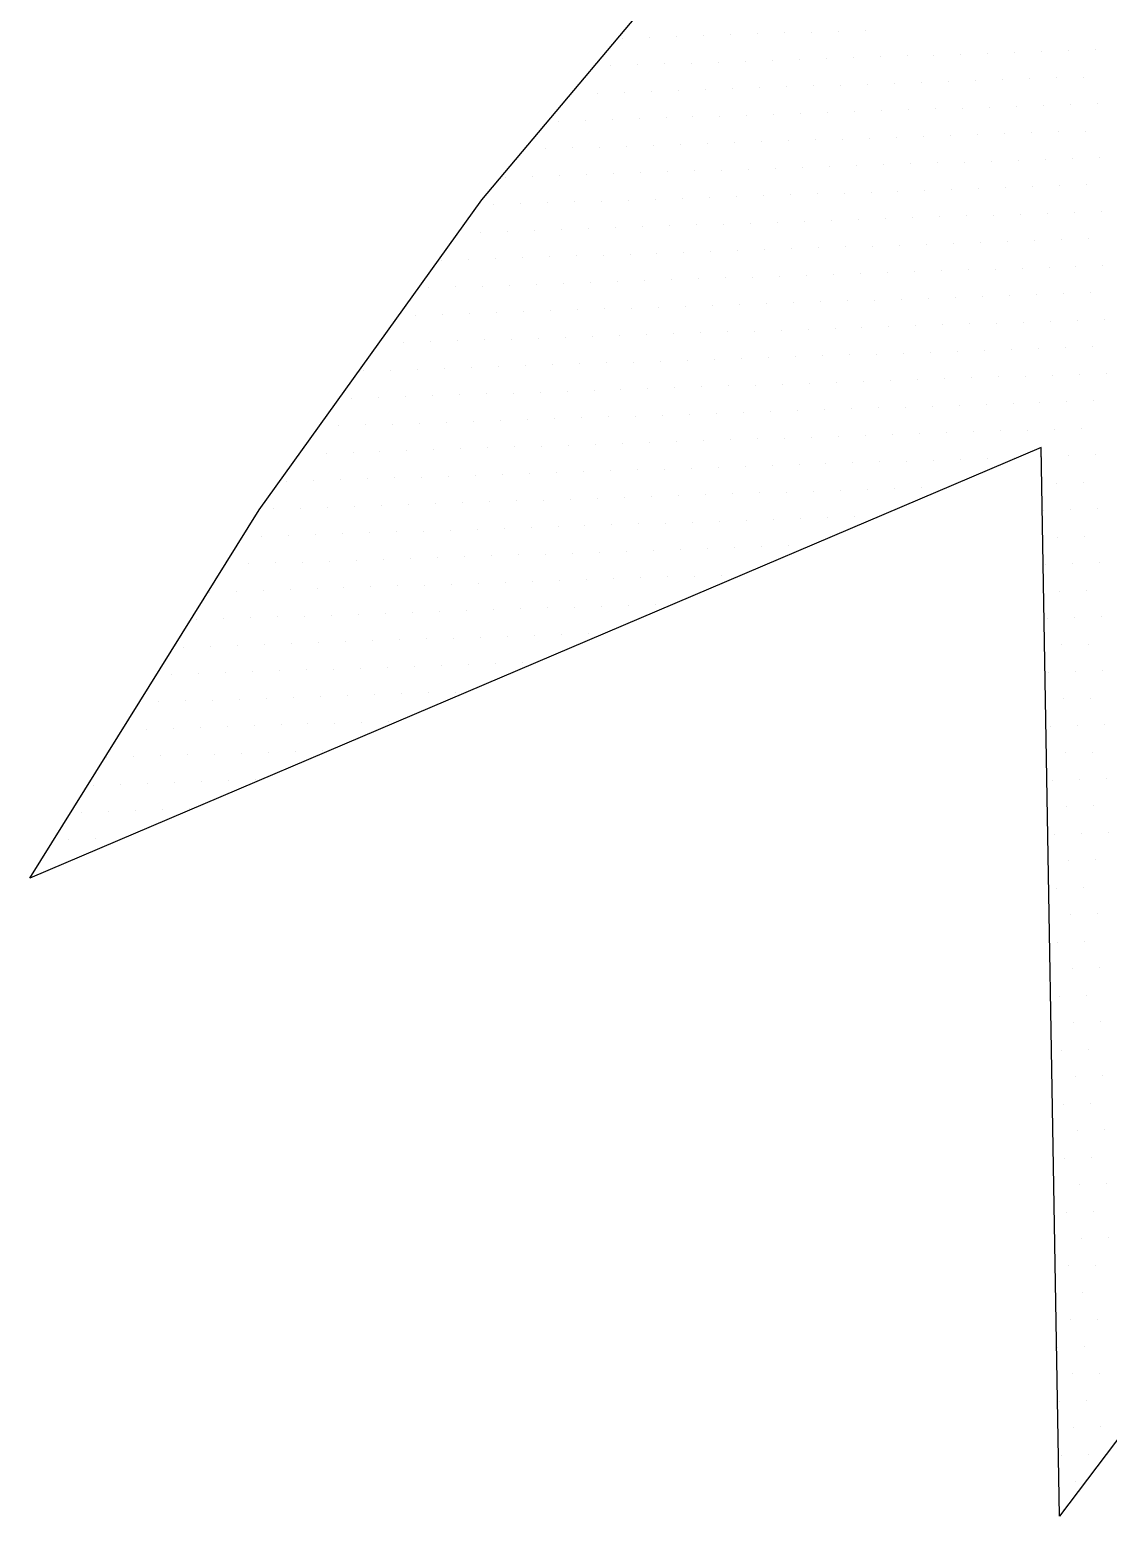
# Model space of a CAD drawing. Header units: metres. Extents: x -81 to 63023, y -186 to 109005.
# Drawn here: x 63.0028 to 63.2565, y -10.7092 to -10.3595 of the extents above; entities that cross this region are included whole.
import ezdxf

# ---------------------------------------------------------------- set-up
doc = ezdxf.new("R2010")
doc.units = ezdxf.units.M
doc.layers.add('LIN010CO', color=2, linetype='Continuous')

# ---------------------------------------------------------------- blocks, each defined once
blk = doc.blocks.new('*X20')
at = {"color": 0}
for p, q in [((262.461375, 628.19915), (262.461375, 628.19915)), ((262.467725, 628.19915), (262.467725, 628.19915)), ((262.474075, 628.19915), (262.474075, 628.19915)), ((262.480425, 628.19915), (262.480425, 628.19915)), ((262.486775, 628.19915), (262.486775, 628.19915)), ((262.493125, 628.19915), (262.493125, 628.19915)), ((262.499475, 628.19915), (262.499475, 628.19915)), ((262.505825, 628.19915), (262.505825, 628.19915)), ((262.512175, 628.19915), (262.512175, 628.19915)), ((262.518525, 628.19915), (262.518525, 628.19915)), ((262.4074, 628.1928), (262.4074, 628.1928)), ((262.41375, 628.1928), (262.41375, 628.1928)), ((262.4201, 628.1928), (262.4201, 628.1928)), ((262.42645, 628.1928), (262.42645, 628.1928)), ((262.4328, 628.1928), (262.4328, 628.1928)), ((262.43915, 628.1928), (262.43915, 628.1928)), ((262.4455, 628.1928), (262.4455, 628.1928)), ((262.45185, 628.1928), (262.45185, 628.1928)), ((262.4582, 628.1928), (262.4582, 628.1928)), ((262.46455, 628.1928), (262.46455, 628.1928)), ((262.4709, 628.1928), (262.4709, 628.1928)), ((262.47725, 628.1928), (262.47725, 628.1928)), ((262.4836, 628.1928), (262.4836, 628.1928)), ((262.48995, 628.1928), (262.48995, 628.1928)), ((262.4963, 628.1928), (262.4963, 628.1928)), ((262.50265, 628.1928), (262.50265, 628.1928)), ((262.509, 628.1928), (262.509, 628.1928)), ((262.51535, 628.1928), (262.51535, 628.1928)), ((262.5217, 628.1928), (262.5217, 628.1928)), ((262.410575, 628.18645), (262.410575, 628.18645)), ((262.416925, 628.18645), (262.416925, 628.18645)), ((262.423275, 628.18645), (262.423275, 628.18645)), ((262.429625, 628.18645), (262.429625, 628.18645)), ((262.435975, 628.18645), (262.435975, 628.18645)), ((262.442325, 628.18645), (262.442325, 628.18645)), ((262.448675, 628.18645), (262.448675, 628.18645)), ((262.455025, 628.18645), (262.455025, 628.18645)), ((262.461375, 628.18645), (262.461375, 628.18645)), ((262.467725, 628.18645), (262.467725, 628.18645)), ((262.474075, 628.18645), (262.474075, 628.18645)), ((262.480425, 628.18645), (262.480425, 628.18645)), ((262.486775, 628.18645), (262.486775, 628.18645)), ((262.493125, 628.18645), (262.493125, 628.18645)), ((262.499475, 628.18645), (262.499475, 628.18645)), ((262.505825, 628.18645), (262.505825, 628.18645)), ((262.512175, 628.18645), (262.512175, 628.18645)), ((262.518525, 628.18645), (262.518525, 628.18645)), ((262.524875, 628.18645), (262.524875, 628.18645)), ((262.4074, 628.1801), (262.4074, 628.1801)), ((262.41375, 628.1801), (262.41375, 628.1801)), ((262.4201, 628.1801), (262.4201, 628.1801)), ((262.42645, 628.1801), (262.42645, 628.1801)), ((262.4328, 628.1801), (262.4328, 628.1801)), ((262.43915, 628.1801), (262.43915, 628.1801)), ((262.4455, 628.1801), (262.4455, 628.1801)), ((262.45185, 628.1801), (262.45185, 628.1801)), ((262.4582, 628.1801), (262.4582, 628.1801)), ((262.46455, 628.1801), (262.46455, 628.1801)), ((262.4709, 628.1801), (262.4709, 628.1801)), ((262.47725, 628.1801), (262.47725, 628.1801)), ((262.4836, 628.1801), (262.4836, 628.1801)), ((262.48995, 628.1801), (262.48995, 628.1801)), ((262.4963, 628.1801), (262.4963, 628.1801)), ((262.50265, 628.1801), (262.50265, 628.1801)), ((262.509, 628.1801), (262.509, 628.1801)), ((262.51535, 628.1801), (262.51535, 628.1801)), ((262.5217, 628.1801), (262.5217, 628.1801)), ((262.52805, 628.1801), (262.52805, 628.1801)), ((262.5344, 628.1801), (262.5344, 628.1801)), ((262.410575, 628.17375), (262.410575, 628.17375)), ((262.416925, 628.17375), (262.416925, 628.17375)), ((262.423275, 628.17375), (262.423275, 628.17375)), ((262.429625, 628.17375), (262.429625, 628.17375)), ((262.435975, 628.17375), (262.435975, 628.17375)), ((262.442325, 628.17375), (262.442325, 628.17375)), ((262.448675, 628.17375), (262.448675, 628.17375)), ((262.455025, 628.17375), (262.455025, 628.17375)), ((262.461375, 628.17375), (262.461375, 628.17375)), ((262.467725, 628.17375), (262.467725, 628.17375)), ((262.474075, 628.17375), (262.474075, 628.17375)), ((262.480425, 628.17375), (262.480425, 628.17375)), ((262.486775, 628.17375), (262.486775, 628.17375)), ((262.493125, 628.17375), (262.493125, 628.17375)), ((262.499475, 628.17375), (262.499475, 628.17375)), ((262.505825, 628.17375), (262.505825, 628.17375)), ((262.512175, 628.17375), (262.512175, 628.17375)), ((262.518525, 628.17375), (262.518525, 628.17375)), ((262.524875, 628.17375), (262.524875, 628.17375)), ((262.531225, 628.17375), (262.531225, 628.17375)), ((262.537575, 628.17375), (262.537575, 628.17375)), ((262.4074, 628.1674), (262.4074, 628.1674)), ((262.41375, 628.1674), (262.41375, 628.1674)), ((262.4201, 628.1674), (262.4201, 628.1674)), ((262.42645, 628.1674), (262.42645, 628.1674)), ((262.4328, 628.1674), (262.4328, 628.1674)), ((262.43915, 628.1674), (262.43915, 628.1674)), ((262.4455, 628.1674), (262.4455, 628.1674)), ((262.45185, 628.1674), (262.45185, 628.1674)), ((262.4582, 628.1674), (262.4582, 628.1674)), ((262.46455, 628.1674), (262.46455, 628.1674)), ((262.4709, 628.1674), (262.4709, 628.1674)), ((262.47725, 628.1674), (262.47725, 628.1674)), ((262.4836, 628.1674), (262.4836, 628.1674)), ((262.48995, 628.1674), (262.48995, 628.1674)), ((262.4963, 628.1674), (262.4963, 628.1674)), ((262.50265, 628.1674), (262.50265, 628.1674)), ((262.509, 628.1674), (262.509, 628.1674)), ((262.51535, 628.1674), (262.51535, 628.1674)), ((262.5217, 628.1674), (262.5217, 628.1674)), ((262.52805, 628.1674), (262.52805, 628.1674)), ((262.5344, 628.1674), (262.5344, 628.1674)), ((262.54075, 628.1674), (262.54075, 628.1674)), ((262.5471, 628.1674), (262.5471, 628.1674)), ((262.410575, 628.16105), (262.410575, 628.16105)), ((262.416925, 628.16105), (262.416925, 628.16105)), ((262.423275, 628.16105), (262.423275, 628.16105)), ((262.429625, 628.16105), (262.429625, 628.16105)), ((262.435975, 628.16105), (262.435975, 628.16105)), ((262.442325, 628.16105), (262.442325, 628.16105)), ((262.448675, 628.16105), (262.448675, 628.16105)), ((262.455025, 628.16105), (262.455025, 628.16105)), ((262.461375, 628.16105), (262.461375, 628.16105)), ((262.467725, 628.16105), (262.467725, 628.16105)), ((262.474075, 628.16105), (262.474075, 628.16105)), ((262.480425, 628.16105), (262.480425, 628.16105)), ((262.486775, 628.16105), (262.486775, 628.16105)), ((262.493125, 628.16105), (262.493125, 628.16105)), ((262.499475, 628.16105), (262.499475, 628.16105)), ((262.505825, 628.16105), (262.505825, 628.16105)), ((262.512175, 628.16105), (262.512175, 628.16105)), ((262.518525, 628.16105), (262.518525, 628.16105)), ((262.524875, 628.16105), (262.524875, 628.16105)), ((262.531225, 628.16105), (262.531225, 628.16105)), ((262.537575, 628.16105), (262.537575, 628.16105)), ((262.543925, 628.16105), (262.543925, 628.16105)), ((262.550275, 628.16105), (262.550275, 628.16105)), ((262.4074, 628.1547), (262.4074, 628.1547)), ((262.41375, 628.1547), (262.41375, 628.1547)), ((262.4201, 628.1547), (262.4201, 628.1547)), ((262.42645, 628.1547), (262.42645, 628.1547)), ((262.4328, 628.1547), (262.4328, 628.1547)), ((262.43915, 628.1547), (262.43915, 628.1547)), ((262.4455, 628.1547), (262.4455, 628.1547)), ((262.45185, 628.1547), (262.45185, 628.1547)), ((262.4582, 628.1547), (262.4582, 628.1547)), ((262.46455, 628.1547), (262.46455, 628.1547)), ((262.4709, 628.1547), (262.4709, 628.1547)), ((262.47725, 628.1547), (262.47725, 628.1547)), ((262.4836, 628.1547), (262.4836, 628.1547)), ((262.48995, 628.1547), (262.48995, 628.1547)), ((262.4963, 628.1547), (262.4963, 628.1547)), ((262.50265, 628.1547), (262.50265, 628.1547)), ((262.509, 628.1547), (262.509, 628.1547)), ((262.51535, 628.1547), (262.51535, 628.1547)), ((262.5217, 628.1547), (262.5217, 628.1547)), ((262.52805, 628.1547), (262.52805, 628.1547)), ((262.5344, 628.1547), (262.5344, 628.1547)), ((262.54075, 628.1547), (262.54075, 628.1547)), ((262.5471, 628.1547), (262.5471, 628.1547)), ((262.55345, 628.1547), (262.55345, 628.1547)), ((262.410575, 628.14835), (262.410575, 628.14835)), ((262.416925, 628.14835), (262.416925, 628.14835)), ((262.423275, 628.14835), (262.423275, 628.14835)), ((262.429625, 628.14835), (262.429625, 628.14835)), ((262.435975, 628.14835), (262.435975, 628.14835)), ((262.442325, 628.14835), (262.442325, 628.14835)), ((262.448675, 628.14835), (262.448675, 628.14835)), ((262.455025, 628.14835), (262.455025, 628.14835)), ((262.461375, 628.14835), (262.461375, 628.14835)), ((262.467725, 628.14835), (262.467725, 628.14835)), ((262.474075, 628.14835), (262.474075, 628.14835)), ((262.480425, 628.14835), (262.480425, 628.14835)), ((262.486775, 628.14835), (262.486775, 628.14835)), ((262.493125, 628.14835), (262.493125, 628.14835)), ((262.499475, 628.14835), (262.499475, 628.14835)), ((262.505825, 628.14835), (262.505825, 628.14835)), ((262.512175, 628.14835), (262.512175, 628.14835)), ((262.518525, 628.14835), (262.518525, 628.14835)), ((262.524875, 628.14835), (262.524875, 628.14835)), ((262.531225, 628.14835), (262.531225, 628.14835)), ((262.537575, 628.14835), (262.537575, 628.14835)), ((262.543925, 628.14835), (262.543925, 628.14835)), ((262.550275, 628.14835), (262.550275, 628.14835)), ((262.556625, 628.14835), (262.556625, 628.14835)), ((262.562975, 628.14835), (262.562975, 628.14835)), ((262.4074, 628.142), (262.4074, 628.142)), ((262.41375, 628.142), (262.41375, 628.142)), ((262.4201, 628.142), (262.4201, 628.142)), ((262.42645, 628.142), (262.42645, 628.142)), ((262.4328, 628.142), (262.4328, 628.142)), ((262.43915, 628.142), (262.43915, 628.142)), ((262.4455, 628.142), (262.4455, 628.142)), ((262.45185, 628.142), (262.45185, 628.142)), ((262.4582, 628.142), (262.4582, 628.142)), ((262.46455, 628.142), (262.46455, 628.142)), ((262.4709, 628.142), (262.4709, 628.142)), ((262.47725, 628.142), (262.47725, 628.142)), ((262.4836, 628.142), (262.4836, 628.142)), ((262.48995, 628.142), (262.48995, 628.142)), ((262.4963, 628.142), (262.4963, 628.142)), ((262.50265, 628.142), (262.50265, 628.142)), ((262.509, 628.142), (262.509, 628.142)), ((262.51535, 628.142), (262.51535, 628.142)), ((262.5217, 628.142), (262.5217, 628.142)), ((262.52805, 628.142), (262.52805, 628.142)), ((262.5344, 628.142), (262.5344, 628.142)), ((262.54075, 628.142), (262.54075, 628.142)), ((262.5471, 628.142), (262.5471, 628.142)), ((262.55345, 628.142), (262.55345, 628.142)), ((262.5598, 628.142), (262.5598, 628.142)), ((262.56615, 628.142), (262.56615, 628.142)), ((262.410575, 628.13565), (262.410575, 628.13565)), ((262.416925, 628.13565), (262.416925, 628.13565)), ((262.423275, 628.13565), (262.423275, 628.13565)), ((262.429625, 628.13565), (262.429625, 628.13565)), ((262.435975, 628.13565), (262.435975, 628.13565)), ((262.442325, 628.13565), (262.442325, 628.13565)), ((262.448675, 628.13565), (262.448675, 628.13565)), ((262.455025, 628.13565), (262.455025, 628.13565)), ((262.461375, 628.13565), (262.461375, 628.13565)), ((262.467725, 628.13565), (262.467725, 628.13565)), ((262.474075, 628.13565), (262.474075, 628.13565)), ((262.480425, 628.13565), (262.480425, 628.13565)), ((262.486775, 628.13565), (262.486775, 628.13565)), ((262.493125, 628.13565), (262.493125, 628.13565)), ((262.499475, 628.13565), (262.499475, 628.13565)), ((262.505825, 628.13565), (262.505825, 628.13565)), ((262.512175, 628.13565), (262.512175, 628.13565)), ((262.518525, 628.13565), (262.518525, 628.13565)), ((262.524875, 628.13565), (262.524875, 628.13565)), ((262.531225, 628.13565), (262.531225, 628.13565)), ((262.537575, 628.13565), (262.537575, 628.13565)), ((262.543925, 628.13565), (262.543925, 628.13565)), ((262.550275, 628.13565), (262.550275, 628.13565)), ((262.556625, 628.13565), (262.556625, 628.13565)), ((262.562975, 628.13565), (262.562975, 628.13565)), ((262.569325, 628.13565), (262.569325, 628.13565)), ((262.4074, 628.1293), (262.4074, 628.1293)), ((262.41375, 628.1293), (262.41375, 628.1293)), ((262.4201, 628.1293), (262.4201, 628.1293)), ((262.42645, 628.1293), (262.42645, 628.1293)), ((262.4328, 628.1293), (262.4328, 628.1293)), ((262.43915, 628.1293), (262.43915, 628.1293)), ((262.4455, 628.1293), (262.4455, 628.1293)), ((262.45185, 628.1293), (262.45185, 628.1293)), ((262.4582, 628.1293), (262.4582, 628.1293)), ((262.46455, 628.1293), (262.46455, 628.1293)), ((262.4709, 628.1293), (262.4709, 628.1293)), ((262.47725, 628.1293), (262.47725, 628.1293)), ((262.4836, 628.1293), (262.4836, 628.1293)), ((262.48995, 628.1293), (262.48995, 628.1293)), ((262.4963, 628.1293), (262.4963, 628.1293)), ((262.50265, 628.1293), (262.50265, 628.1293)), ((262.509, 628.1293), (262.509, 628.1293)), ((262.51535, 628.1293), (262.51535, 628.1293)), ((262.5217, 628.1293), (262.5217, 628.1293)), ((262.52805, 628.1293), (262.52805, 628.1293)), ((262.5344, 628.1293), (262.5344, 628.1293)), ((262.54075, 628.1293), (262.54075, 628.1293)), ((262.5471, 628.1293), (262.5471, 628.1293)), ((262.55345, 628.1293), (262.55345, 628.1293)), ((262.5598, 628.1293), (262.5598, 628.1293)), ((262.56615, 628.1293), (262.56615, 628.1293)), ((262.5725, 628.1293), (262.5725, 628.1293)), ((262.410575, 628.12295), (262.410575, 628.12295)), ((262.416925, 628.12295), (262.416925, 628.12295)), ((262.423275, 628.12295), (262.423275, 628.12295)), ((262.429625, 628.12295), (262.429625, 628.12295)), ((262.435975, 628.12295), (262.435975, 628.12295)), ((262.442325, 628.12295), (262.442325, 628.12295)), ((262.448675, 628.12295), (262.448675, 628.12295)), ((262.455025, 628.12295), (262.455025, 628.12295)), ((262.461375, 628.12295), (262.461375, 628.12295)), ((262.467725, 628.12295), (262.467725, 628.12295)), ((262.474075, 628.12295), (262.474075, 628.12295)), ((262.480425, 628.12295), (262.480425, 628.12295)), ((262.486775, 628.12295), (262.486775, 628.12295)), ((262.493125, 628.12295), (262.493125, 628.12295)), ((262.499475, 628.12295), (262.499475, 628.12295)), ((262.505825, 628.12295), (262.505825, 628.12295)), ((262.512175, 628.12295), (262.512175, 628.12295)), ((262.518525, 628.12295), (262.518525, 628.12295)), ((262.524875, 628.12295), (262.524875, 628.12295)), ((262.531225, 628.12295), (262.531225, 628.12295)), ((262.537575, 628.12295), (262.537575, 628.12295)), ((262.543925, 628.12295), (262.543925, 628.12295)), ((262.550275, 628.12295), (262.550275, 628.12295)), ((262.556625, 628.12295), (262.556625, 628.12295)), ((262.562975, 628.12295), (262.562975, 628.12295)), ((262.569325, 628.12295), (262.569325, 628.12295)), ((262.575675, 628.12295), (262.575675, 628.12295)), ((262.582025, 628.12295), (262.582025, 628.12295)), ((262.4074, 628.1166), (262.4074, 628.1166)), ((262.41375, 628.1166), (262.41375, 628.1166)), ((262.4201, 628.1166), (262.4201, 628.1166)), ((262.42645, 628.1166), (262.42645, 628.1166)), ((262.4328, 628.1166), (262.4328, 628.1166)), ((262.43915, 628.1166), (262.43915, 628.1166)), ((262.4455, 628.1166), (262.4455, 628.1166)), ((262.45185, 628.1166), (262.45185, 628.1166)), ((262.4582, 628.1166), (262.4582, 628.1166)), ((262.46455, 628.1166), (262.46455, 628.1166)), ((262.4709, 628.1166), (262.4709, 628.1166)), ((262.47725, 628.1166), (262.47725, 628.1166)), ((262.4836, 628.1166), (262.4836, 628.1166)), ((262.48995, 628.1166), (262.48995, 628.1166)), ((262.4963, 628.1166), (262.4963, 628.1166)), ((262.50265, 628.1166), (262.50265, 628.1166)), ((262.509, 628.1166), (262.509, 628.1166)), ((262.51535, 628.1166), (262.51535, 628.1166)), ((262.5217, 628.1166), (262.5217, 628.1166)), ((262.52805, 628.1166), (262.52805, 628.1166)), ((262.5344, 628.1166), (262.5344, 628.1166)), ((262.54075, 628.1166), (262.54075, 628.1166)), ((262.5471, 628.1166), (262.5471, 628.1166)), ((262.55345, 628.1166), (262.55345, 628.1166)), ((262.5598, 628.1166), (262.5598, 628.1166)), ((262.56615, 628.1166), (262.56615, 628.1166)), ((262.5725, 628.1166), (262.5725, 628.1166)), ((262.57885, 628.1166), (262.57885, 628.1166)), ((262.5852, 628.1166), (262.5852, 628.1166)), ((262.410575, 628.11025), (262.410575, 628.11025)), ((262.416925, 628.11025), (262.416925, 628.11025)), ((262.423275, 628.11025), (262.423275, 628.11025)), ((262.429625, 628.11025), (262.429625, 628.11025)), ((262.435975, 628.11025), (262.435975, 628.11025)), ((262.442325, 628.11025), (262.442325, 628.11025)), ((262.448675, 628.11025), (262.448675, 628.11025)), ((262.455025, 628.11025), (262.455025, 628.11025)), ((262.461375, 628.11025), (262.461375, 628.11025)), ((262.467725, 628.11025), (262.467725, 628.11025)), ((262.474075, 628.11025), (262.474075, 628.11025)), ((262.480425, 628.11025), (262.480425, 628.11025)), ((262.486775, 628.11025), (262.486775, 628.11025)), ((262.493125, 628.11025), (262.493125, 628.11025)), ((262.499475, 628.11025), (262.499475, 628.11025)), ((262.505825, 628.11025), (262.505825, 628.11025)), ((262.512175, 628.11025), (262.512175, 628.11025)), ((262.518525, 628.11025), (262.518525, 628.11025)), ((262.524875, 628.11025), (262.524875, 628.11025)), ((262.531225, 628.11025), (262.531225, 628.11025)), ((262.537575, 628.11025), (262.537575, 628.11025)), ((262.543925, 628.11025), (262.543925, 628.11025)), ((262.550275, 628.11025), (262.550275, 628.11025)), ((262.556625, 628.11025), (262.556625, 628.11025)), ((262.562975, 628.11025), (262.562975, 628.11025)), ((262.569325, 628.11025), (262.569325, 628.11025)), ((262.575675, 628.11025), (262.575675, 628.11025)), ((262.582025, 628.11025), (262.582025, 628.11025)), ((262.588375, 628.11025), (262.588375, 628.11025)), ((262.41375, 628.1039), (262.41375, 628.1039)), ((262.4201, 628.1039), (262.4201, 628.1039)), ((262.42645, 628.1039), (262.42645, 628.1039)), ((262.4328, 628.1039), (262.4328, 628.1039)), ((262.43915, 628.1039), (262.43915, 628.1039)), ((262.4455, 628.1039), (262.4455, 628.1039)), ((262.45185, 628.1039), (262.45185, 628.1039)), ((262.4582, 628.1039), (262.4582, 628.1039)), ((262.46455, 628.1039), (262.46455, 628.1039)), ((262.4709, 628.1039), (262.4709, 628.1039)), ((262.47725, 628.1039), (262.47725, 628.1039)), ((262.4836, 628.1039), (262.4836, 628.1039)), ((262.48995, 628.1039), (262.48995, 628.1039)), ((262.4963, 628.1039), (262.4963, 628.1039)), ((262.50265, 628.1039), (262.50265, 628.1039)), ((262.509, 628.1039), (262.509, 628.1039)), ((262.51535, 628.1039), (262.51535, 628.1039)), ((262.5217, 628.1039), (262.5217, 628.1039)), ((262.52805, 628.1039), (262.52805, 628.1039)), ((262.5344, 628.1039), (262.5344, 628.1039)), ((262.54075, 628.1039), (262.54075, 628.1039)), ((262.5471, 628.1039), (262.5471, 628.1039)), ((262.55345, 628.1039), (262.55345, 628.1039)), ((262.5598, 628.1039), (262.5598, 628.1039)), ((262.56615, 628.1039), (262.56615, 628.1039)), ((262.5725, 628.1039), (262.5725, 628.1039)), ((262.57885, 628.1039), (262.57885, 628.1039)), ((262.5852, 628.1039), (262.5852, 628.1039)), ((262.59155, 628.1039), (262.59155, 628.1039)), ((262.410575, 628.09755), (262.410575, 628.09755)), ((262.416925, 628.09755), (262.416925, 628.09755)), ((262.423275, 628.09755), (262.423275, 628.09755)), ((262.429625, 628.09755), (262.429625, 628.09755)), ((262.435975, 628.09755), (262.435975, 628.09755)), ((262.442325, 628.09755), (262.442325, 628.09755)), ((262.448675, 628.09755), (262.448675, 628.09755)), ((262.455025, 628.09755), (262.455025, 628.09755)), ((262.461375, 628.09755), (262.461375, 628.09755)), ((262.467725, 628.09755), (262.467725, 628.09755)), ((262.474075, 628.09755), (262.474075, 628.09755)), ((262.480425, 628.09755), (262.480425, 628.09755)), ((262.486775, 628.09755), (262.486775, 628.09755)), ((262.493125, 628.09755), (262.493125, 628.09755)), ((262.499475, 628.09755), (262.499475, 628.09755)), ((262.505825, 628.09755), (262.505825, 628.09755)), ((262.512175, 628.09755), (262.512175, 628.09755)), ((262.518525, 628.09755), (262.518525, 628.09755)), ((262.524875, 628.09755), (262.524875, 628.09755)), ((262.531225, 628.09755), (262.531225, 628.09755)), ((262.537575, 628.09755), (262.537575, 628.09755)), ((262.543925, 628.09755), (262.543925, 628.09755)), ((262.550275, 628.09755), (262.550275, 628.09755)), ((262.556625, 628.09755), (262.556625, 628.09755)), ((262.562975, 628.09755), (262.562975, 628.09755)), ((262.569325, 628.09755), (262.569325, 628.09755)), ((262.575675, 628.09755), (262.575675, 628.09755)), ((262.582025, 628.09755), (262.582025, 628.09755)), ((262.588375, 628.09755), (262.588375, 628.09755)), ((262.594725, 628.09755), (262.594725, 628.09755)), ((262.601075, 628.09755), (262.601075, 628.09755)), ((262.41375, 628.0912), (262.41375, 628.0912)), ((262.4201, 628.0912), (262.4201, 628.0912)), ((262.4455, 628.0912), (262.4455, 628.0912)), ((262.45185, 628.0912), (262.45185, 628.0912)), ((262.4582, 628.0912), (262.4582, 628.0912)), ((262.46455, 628.0912), (262.46455, 628.0912)), ((262.4709, 628.0912), (262.4709, 628.0912)), ((262.47725, 628.0912), (262.47725, 628.0912)), ((262.4836, 628.0912), (262.4836, 628.0912)), ((262.48995, 628.0912), (262.48995, 628.0912)), ((262.4963, 628.0912), (262.4963, 628.0912)), ((262.50265, 628.0912), (262.50265, 628.0912)), ((262.509, 628.0912), (262.509, 628.0912)), ((262.51535, 628.0912), (262.51535, 628.0912)), ((262.5217, 628.0912), (262.5217, 628.0912)), ((262.52805, 628.0912), (262.52805, 628.0912)), ((262.5344, 628.0912), (262.5344, 628.0912)), ((262.54075, 628.0912), (262.54075, 628.0912)), ((262.5471, 628.0912), (262.5471, 628.0912)), ((262.55345, 628.0912), (262.55345, 628.0912)), ((262.5598, 628.0912), (262.5598, 628.0912)), ((262.56615, 628.0912), (262.56615, 628.0912)), ((262.5725, 628.0912), (262.5725, 628.0912)), ((262.57885, 628.0912), (262.57885, 628.0912)), ((262.5852, 628.0912), (262.5852, 628.0912)), ((262.59155, 628.0912), (262.59155, 628.0912)), ((262.5979, 628.0912), (262.5979, 628.0912)), ((262.60425, 628.0912), (262.60425, 628.0912)), ((262.410575, 628.08485), (262.410575, 628.08485)), ((262.416925, 628.08485), (262.416925, 628.08485)), ((262.423275, 628.08485), (262.423275, 628.08485)), ((262.467725, 628.08485), (262.467725, 628.08485)), ((262.474075, 628.08485), (262.474075, 628.08485)), ((262.480425, 628.08485), (262.480425, 628.08485)), ((262.486775, 628.08485), (262.486775, 628.08485)), ((262.493125, 628.08485), (262.493125, 628.08485)), ((262.499475, 628.08485), (262.499475, 628.08485)), ((262.505825, 628.08485), (262.505825, 628.08485)), ((262.512175, 628.08485), (262.512175, 628.08485)), ((262.518525, 628.08485), (262.518525, 628.08485)), ((262.524875, 628.08485), (262.524875, 628.08485)), ((262.531225, 628.08485), (262.531225, 628.08485)), ((262.537575, 628.08485), (262.537575, 628.08485)), ((262.543925, 628.08485), (262.543925, 628.08485)), ((262.550275, 628.08485), (262.550275, 628.08485)), ((262.556625, 628.08485), (262.556625, 628.08485)), ((262.562975, 628.08485), (262.562975, 628.08485)), ((262.569325, 628.08485), (262.569325, 628.08485)), ((262.575675, 628.08485), (262.575675, 628.08485)), ((262.582025, 628.08485), (262.582025, 628.08485)), ((262.588375, 628.08485), (262.588375, 628.08485)), ((262.594725, 628.08485), (262.594725, 628.08485)), ((262.601075, 628.08485), (262.601075, 628.08485)), ((262.607425, 628.08485), (262.607425, 628.08485)), ((262.41375, 628.0785), (262.41375, 628.0785)), ((262.4201, 628.0785), (262.4201, 628.0785)), ((262.4836, 628.0785), (262.4836, 628.0785)), ((262.48995, 628.0785), (262.48995, 628.0785)), ((262.4963, 628.0785), (262.4963, 628.0785)), ((262.50265, 628.0785), (262.50265, 628.0785)), ((262.509, 628.0785), (262.509, 628.0785)), ((262.51535, 628.0785), (262.51535, 628.0785)), ((262.5217, 628.0785), (262.5217, 628.0785)), ((262.52805, 628.0785), (262.52805, 628.0785)), ((262.5344, 628.0785), (262.5344, 628.0785)), ((262.54075, 628.0785), (262.54075, 628.0785)), ((262.5471, 628.0785), (262.5471, 628.0785)), ((262.55345, 628.0785), (262.55345, 628.0785)), ((262.5598, 628.0785), (262.5598, 628.0785)), ((262.56615, 628.0785), (262.56615, 628.0785)), ((262.5725, 628.0785), (262.5725, 628.0785)), ((262.57885, 628.0785), (262.57885, 628.0785)), ((262.5852, 628.0785), (262.5852, 628.0785)), ((262.59155, 628.0785), (262.59155, 628.0785)), ((262.5979, 628.0785), (262.5979, 628.0785)), ((262.60425, 628.0785), (262.60425, 628.0785)), ((262.6106, 628.0785), (262.6106, 628.0785)), ((262.410575, 628.07215), (262.410575, 628.07215)), ((262.416925, 628.07215), (262.416925, 628.07215)), ((262.423275, 628.07215), (262.423275, 628.07215)), ((262.499475, 628.07215), (262.499475, 628.07215)), ((262.505825, 628.07215), (262.505825, 628.07215)), ((262.512175, 628.07215), (262.512175, 628.07215)), ((262.518525, 628.07215), (262.518525, 628.07215)), ((262.524875, 628.07215), (262.524875, 628.07215)), ((262.531225, 628.07215), (262.531225, 628.07215)), ((262.537575, 628.07215), (262.537575, 628.07215)), ((262.543925, 628.07215), (262.543925, 628.07215)), ((262.550275, 628.07215), (262.550275, 628.07215)), ((262.556625, 628.07215), (262.556625, 628.07215)), ((262.562975, 628.07215), (262.562975, 628.07215)), ((262.569325, 628.07215), (262.569325, 628.07215)), ((262.575675, 628.07215), (262.575675, 628.07215)), ((262.582025, 628.07215), (262.582025, 628.07215)), ((262.588375, 628.07215), (262.588375, 628.07215)), ((262.594725, 628.07215), (262.594725, 628.07215)), ((262.601075, 628.07215), (262.601075, 628.07215)), ((262.607425, 628.07215), (262.607425, 628.07215)), ((262.613775, 628.07215), (262.613775, 628.07215)), ((262.620125, 628.07215), (262.620125, 628.07215)), ((262.41375, 628.0658), (262.41375, 628.0658)), ((262.4201, 628.0658), (262.4201, 628.0658)), ((262.51535, 628.0658), (262.51535, 628.0658)), ((262.5217, 628.0658), (262.5217, 628.0658)), ((262.52805, 628.0658), (262.52805, 628.0658)), ((262.5344, 628.0658), (262.5344, 628.0658)), ((262.54075, 628.0658), (262.54075, 628.0658)), ((262.5471, 628.0658), (262.5471, 628.0658)), ((262.55345, 628.0658), (262.55345, 628.0658)), ((262.5598, 628.0658), (262.5598, 628.0658)), ((262.56615, 628.0658), (262.56615, 628.0658)), ((262.5725, 628.0658), (262.5725, 628.0658)), ((262.57885, 628.0658), (262.57885, 628.0658)), ((262.5852, 628.0658), (262.5852, 628.0658)), ((262.59155, 628.0658), (262.59155, 628.0658)), ((262.5979, 628.0658), (262.5979, 628.0658)), ((262.60425, 628.0658), (262.60425, 628.0658)), ((262.6106, 628.0658), (262.6106, 628.0658)), ((262.61695, 628.0658), (262.61695, 628.0658)), ((262.6233, 628.0658), (262.6233, 628.0658)), ((262.410575, 628.05945), (262.410575, 628.05945)), ((262.416925, 628.05945), (262.416925, 628.05945)), ((262.423275, 628.05945), (262.423275, 628.05945)), ((262.531225, 628.05945), (262.531225, 628.05945)), ((262.537575, 628.05945), (262.537575, 628.05945)), ((262.543925, 628.05945), (262.543925, 628.05945)), ((262.550275, 628.05945), (262.550275, 628.05945)), ((262.556625, 628.05945), (262.556625, 628.05945)), ((262.562975, 628.05945), (262.562975, 628.05945)), ((262.569325, 628.05945), (262.569325, 628.05945)), ((262.575675, 628.05945), (262.575675, 628.05945)), ((262.582025, 628.05945), (262.582025, 628.05945)), ((262.588375, 628.05945), (262.588375, 628.05945)), ((262.594725, 628.05945), (262.594725, 628.05945)), ((262.601075, 628.05945), (262.601075, 628.05945)), ((262.607425, 628.05945), (262.607425, 628.05945)), ((262.613775, 628.05945), (262.613775, 628.05945)), ((262.620125, 628.05945), (262.620125, 628.05945)), ((262.626475, 628.05945), (262.626475, 628.05945)), ((262.41375, 628.0531), (262.41375, 628.0531)), ((262.4201, 628.0531), (262.4201, 628.0531)), ((262.5471, 628.0531), (262.5471, 628.0531)), ((262.55345, 628.0531), (262.55345, 628.0531)), ((262.5598, 628.0531), (262.5598, 628.0531)), ((262.56615, 628.0531), (262.56615, 628.0531)), ((262.5725, 628.0531), (262.5725, 628.0531)), ((262.57885, 628.0531), (262.57885, 628.0531)), ((262.5852, 628.0531), (262.5852, 628.0531)), ((262.59155, 628.0531), (262.59155, 628.0531)), ((262.5979, 628.0531), (262.5979, 628.0531)), ((262.60425, 628.0531), (262.60425, 628.0531)), ((262.6106, 628.0531), (262.6106, 628.0531)), ((262.61695, 628.0531), (262.61695, 628.0531)), ((262.6233, 628.0531), (262.6233, 628.0531)), ((262.62965, 628.0531), (262.62965, 628.0531)), ((262.410575, 628.04675), (262.410575, 628.04675)), ((262.416925, 628.04675), (262.416925, 628.04675)), ((262.423275, 628.04675), (262.423275, 628.04675)), ((262.562975, 628.04675), (262.562975, 628.04675)), ((262.569325, 628.04675), (262.569325, 628.04675)), ((262.575675, 628.04675), (262.575675, 628.04675)), ((262.582025, 628.04675), (262.582025, 628.04675)), ((262.588375, 628.04675), (262.588375, 628.04675)), ((262.594725, 628.04675), (262.594725, 628.04675)), ((262.601075, 628.04675), (262.601075, 628.04675)), ((262.607425, 628.04675), (262.607425, 628.04675)), ((262.613775, 628.04675), (262.613775, 628.04675)), ((262.620125, 628.04675), (262.620125, 628.04675)), ((262.626475, 628.04675), (262.626475, 628.04675)), ((262.632825, 628.04675), (262.632825, 628.04675)), ((262.41375, 628.0404), (262.41375, 628.0404)), ((262.4201, 628.0404), (262.4201, 628.0404)), ((262.57885, 628.0404), (262.57885, 628.0404)), ((262.5852, 628.0404), (262.5852, 628.0404)), ((262.59155, 628.0404), (262.59155, 628.0404)), ((262.5979, 628.0404), (262.5979, 628.0404)), ((262.60425, 628.0404), (262.60425, 628.0404)), ((262.6106, 628.0404), (262.6106, 628.0404)), ((262.61695, 628.0404), (262.61695, 628.0404)), ((262.6233, 628.0404), (262.6233, 628.0404)), ((262.62965, 628.0404), (262.62965, 628.0404)), ((262.636, 628.0404), (262.636, 628.0404)), ((262.410575, 628.03405), (262.410575, 628.03405)), ((262.416925, 628.03405), (262.416925, 628.03405)), ((262.423275, 628.03405), (262.423275, 628.03405)), ((262.594725, 628.03405), (262.594725, 628.03405)), ((262.601075, 628.03405), (262.601075, 628.03405)), ((262.607425, 628.03405), (262.607425, 628.03405)), ((262.613775, 628.03405), (262.613775, 628.03405)), ((262.620125, 628.03405), (262.620125, 628.03405)), ((262.626475, 628.03405), (262.626475, 628.03405)), ((262.632825, 628.03405), (262.632825, 628.03405)), ((262.639175, 628.03405), (262.639175, 628.03405)), ((262.645525, 628.03405), (262.645525, 628.03405)), ((262.41375, 628.0277), (262.41375, 628.0277)), ((262.4201, 628.0277), (262.4201, 628.0277)), ((262.6106, 628.0277), (262.6106, 628.0277)), ((262.61695, 628.0277), (262.61695, 628.0277)), ((262.6233, 628.0277), (262.6233, 628.0277)), ((262.62965, 628.0277), (262.62965, 628.0277)), ((262.636, 628.0277), (262.636, 628.0277)), ((262.64235, 628.0277), (262.64235, 628.0277)), ((262.6487, 628.0277), (262.6487, 628.0277)), ((262.410575, 628.02135), (262.410575, 628.02135)), ((262.416925, 628.02135), (262.416925, 628.02135)), ((262.423275, 628.02135), (262.423275, 628.02135)), ((262.626475, 628.02135), (262.626475, 628.02135)), ((262.632825, 628.02135), (262.632825, 628.02135)), ((262.639175, 628.02135), (262.639175, 628.02135)), ((262.645525, 628.02135), (262.645525, 628.02135)), ((262.651875, 628.02135), (262.651875, 628.02135)), ((262.41375, 628.015), (262.41375, 628.015)), ((262.4201, 628.015), (262.4201, 628.015)), ((262.64235, 628.015), (262.64235, 628.015)), ((262.6487, 628.015), (262.6487, 628.015)), ((262.65505, 628.015), (262.65505, 628.015)), ((262.410575, 628.00865), (262.410575, 628.00865)), ((262.416925, 628.00865), (262.416925, 628.00865)), ((262.423275, 628.00865), (262.423275, 628.00865)), ((262.41375, 628.0023), (262.41375, 628.0023)), ((262.4201, 628.0023), (262.4201, 628.0023)), ((262.416925, 627.99595), (262.416925, 627.99595)), ((262.423275, 627.99595), (262.423275, 627.99595)), ((262.41375, 627.9896), (262.41375, 627.9896)), ((262.4201, 627.9896), (262.4201, 627.9896)), ((262.416925, 627.98325), (262.416925, 627.98325)), ((262.423275, 627.98325), (262.423275, 627.98325)), ((262.41375, 627.9769), (262.41375, 627.9769)), ((262.4201, 627.9769), (262.4201, 627.9769)), ((262.416925, 627.97055), (262.416925, 627.97055)), ((262.423275, 627.97055), (262.423275, 627.97055)), ((262.41375, 627.9642), (262.41375, 627.9642)), ((262.4201, 627.9642), (262.4201, 627.9642)), ((262.416925, 627.95785), (262.416925, 627.95785)), ((262.423275, 627.95785), (262.423275, 627.95785)), ((262.41375, 627.9515), (262.41375, 627.9515)), ((262.4201, 627.9515), (262.4201, 627.9515)), ((262.416925, 627.94515), (262.416925, 627.94515)), ((262.423275, 627.94515), (262.423275, 627.94515)), ((262.41375, 627.9388), (262.41375, 627.9388)), ((262.4201, 627.9388), (262.4201, 627.9388)), ((262.416925, 627.93245), (262.416925, 627.93245)), ((262.423275, 627.93245), (262.423275, 627.93245)), ((262.41375, 627.9261), (262.41375, 627.9261)), ((262.4201, 627.9261), (262.4201, 627.9261)), ((262.416925, 627.91975), (262.416925, 627.91975)), ((262.423275, 627.91975), (262.423275, 627.91975)), ((262.41375, 627.9134), (262.41375, 627.9134)), ((262.4201, 627.9134), (262.4201, 627.9134)), ((262.416925, 627.90705), (262.416925, 627.90705)), ((262.423275, 627.90705), (262.423275, 627.90705)), ((262.4201, 627.9007), (262.4201, 627.9007)), ((262.42645, 627.9007), (262.42645, 627.9007)), ((262.416925, 627.89435), (262.416925, 627.89435)), ((262.423275, 627.89435), (262.423275, 627.89435)), ((262.4201, 627.888), (262.4201, 627.888)), ((262.42645, 627.888), (262.42645, 627.888)), ((262.416925, 627.88165), (262.416925, 627.88165)), ((262.423275, 627.88165), (262.423275, 627.88165)), ((262.4201, 627.8753), (262.4201, 627.8753)), ((262.42645, 627.8753), (262.42645, 627.8753)), ((262.416925, 627.86895), (262.416925, 627.86895)), ((262.423275, 627.86895), (262.423275, 627.86895)), ((262.4201, 627.8626), (262.4201, 627.8626)), ((262.42645, 627.8626), (262.42645, 627.8626)), ((262.423275, 627.85625), (262.423275, 627.85625)), ((262.42645, 627.8499), (262.42645, 627.8499))]:
    blk.add_line(p, q, dxfattribs=at)
blk = doc.blocks.new('*U22')
at = {"layer": 'LIN010CO'}
for points in [[(-0.11897, -0.05065), (-0.09197, -0.00734), (-0.06577, 0.02912), (-0.04016, 0.05958), (-0.01494, 0.08488), (0.01008, 0.10587), (0.0351, 0.12341), (0.06032, 0.13834), (0.08595, 0.15151), (0.11211, 0.16363), (0.13866, 0.17478), (0.16538, 0.18492), (0.19207, 0.194), (0.21851, 0.20196), (0.24449, 0.20875), (0.2698, 0.21432), (0.29421, 0.21862), (0.31757, 0.22163), (0.33986, 0.2234), (0.36111, 0.22403), (0.38137, 0.2236), (0.40065, 0.22222)], [(0.13938, 0.04468), (0.13284, 0.03848), (0.12626, 0.03199), (0.11964, 0.02521), (0.11299, 0.01813), (0.10631, 0.01074), (0.0996, 0.00303), (0.09286, -0.00502), (0.08611, -0.01341), (0.07929, -0.02221), (0.0721, -0.03175), (0.06421, -0.0424), (0.05528, -0.05455), (0.04495, -0.06857), (0.03288, -0.08485), (0.01874, -0.10377), (0.00217, -0.1257)], [(0.00217, -0.1257), (0, 0), (-0.11897, -0.05065)]]:
    blk.add_lwpolyline(points, dxfattribs=at)
at = {"layer": 'LIN010CO', "xscale": -0.5, "yscale": 0.5, "zscale": 0.5, "rotation": 1.893579172936262}
blk.add_blockref('*X20', (141.51724, -309.5427), dxfattribs=at)

msp = doc.modelspace()

# ---------------------------------------------------------------- block references
at = {"xscale": 2, "yscale": 2, "zscale": 2}
msp.add_blockref('*U22', (63.24071, -10.45775), dxfattribs=at)

doc.saveas('drawing.dxf')
